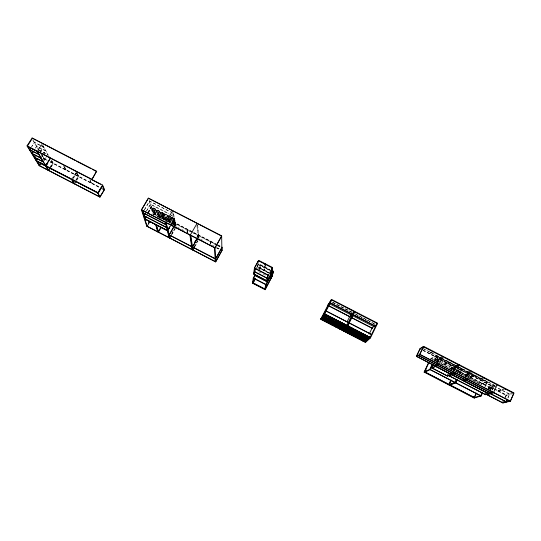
<?xml version="1.0" encoding="UTF-8"?>
<svg xmlns="http://www.w3.org/2000/svg" width="541" height="541" viewBox="0 0 541 541"><rect width="100%" height="100%" fill="white"/><g stroke="black" fill="none" stroke-linecap="round" stroke-linejoin="round"><path stroke-width="0.41" stroke-dasharray="2.71 2.03" d="M257.773 264.583L257.401 266.923L268.613 272.705M257.82 264.63L257.455 266.929L258.05 264.204M258.456 263.332L257.861 267.024L257.097 268.444M268.417 272.887L259.213 268.005L268.444 272.772M259.579 269.371L260.546 264.644L269.81 269.425M259.673 269.689L260.546 264.644M259.849 270.182L260.708 265.239L259.153 268.12M265.259 264.319L264.076 270.351L264.306 269.925L257.685 266.51M265.496 263.88L264.177 270.399L265.3 265.442M505.26 396.627L505.93 395.113L513.193 393.118M505.22 397.669L506.383 394.91L498.288 390.73L498.085 391.184M505.395 397.628L506.39 395.349L495.955 389.96M507.823 398.014L509.5 394.173L493.818 386.078M507.999 397.966L509.676 394.125L496.976 387.572M504.787 388.783L498.18 390.676L497.984 391.129L505.321 389.04M489.882 389.811L491.566 386.01M490.207 389.716L491.897 385.909M490.68 389.29L492.033 386.247L471.17 375.481M490.849 389.243L492.371 385.713L479.847 379.248L479.637 379.701M491.012 389.195L492.364 386.146L471.576 375.42M492.053 389.831L494.095 385.226L470.318 372.959M491.884 390.548L494.264 385.172L470.886 373.168M492.29 389.858L493.987 386.031L496.232 387.187M470.129 377.05L485.439 384.955L486.751 382.014L461.987 369.233L460.648 372.154L469.399 376.671M484.858 386.558L486.914 381.96M485.311 386.788L487.482 381.736L480.415 384.117M487.962 388.431L488.631 386.923L496.313 384.482M488.259 388.715L488.929 387.214L496.807 384.773M488.422 388.668L489.091 387.16L469.933 377.266M488.821 389.195L489.828 386.93L493.575 388.851M488.983 389.148L490.099 386.504L493.771 388.397M489.443 389.385L490.45 387.119L496.516 385.253M483.6 377.922L479.739 379.194L479.536 379.647L484.141 378.125M469.716 377.307L474.626 375.102L469.913 376.874M469.818 377.354L474.728 375.156L470.014 376.921M464.942 376.664L466.66 372.877L470.704 371.275M465.26 376.962L467.147 372.695L455.191 366.528L453.331 370.666M465.409 376.901L467.248 372.742L470.812 371.329M466.214 376.387L467.586 373.358L470.264 372.303M466.572 376.664L468.648 372.093L457.416 366.298M466.721 376.61L468.797 372.032M468.195 375.623L469.23 373.337M468.344 375.569L469.385 373.276M460.046 373.736L462.129 369.172L456.259 371.64M459.147 373.27L461.23 368.712M459.593 373.506L461.906 368.536L458.18 370.118M450.7 369.287L452.235 366.183L442.166 360.982M450.836 369.226L452.235 366.183M451.566 369.631L452.256 368.137L457.409 370.801M452.026 369.868L452.709 368.374L455.238 367.258L453.858 370.274M452.932 369.794L454.318 366.784L450.653 368.414M453.216 369.672L454.602 366.656L458.47 364.965M453.047 370.788L454.778 367.021M453.189 370.727L455.089 366.473L439.082 358.21L437.541 361.577M453.791 370.903L455.522 367.129M454.393 370.375L456.482 365.817L441.152 357.905M454.535 370.315L456.631 365.75M455.123 370.639L443.485 364.627L443.289 365.053L449.111 361.936L443.194 364.999L449.016 361.888M434.869 361.104L436.411 358.014L441.442 360.61M436.729 362.091L438.481 358.331L442.119 356.533M437.277 361.706L438.677 358.71L440.137 359.461M437.412 361.645L438.981 358.156L429.642 353.341L429.432 353.787M437.392 362.693L439.136 358.947L435.715 360.698M437.649 362.565L439.4 358.811L440.814 358.081M437.412 363.484L440.225 357.425L422.122 348.086M437.892 362.659L440.36 357.358M430.859 358.629L436.357 355.356L434.01 360.286M441.071 362.044L435.092 358.953L436.445 356.052L442.416 359.136M434.457 360.516L436.573 355.985L431.346 358.771M432.421 351.657L429.331 353.733L433.03 351.758M256.326 268.106L258.287 264.393L271.027 270.973M257.557 270.06L260.282 265.016L269.932 270M196.823 237.33L198.026 235.213L196.897 225.57M196.856 237.594L198.053 235.484L198.31 237.702M197.262 237.675L198.675 235.031L199.007 238.351M197.675 237.107L198.736 235.2M198.067 237.059L198.865 235.646L197.688 225.218M198.101 237.323L198.892 235.917L199.142 238.135M194.091 246.994L198.026 240.048M194.111 247.122L198.04 240.177M194.902 246.52L198.047 240.955M187.294 232.813L186.997 229.141L187.159 231.994M171.855 232.799L174.243 228.654M171.47 234.388L174.655 228.863M171.504 234.524L175.081 228.316M171.882 234.605L175.467 228.39M167.696 229.58L169.752 226.023M170.165 225.313L173.864 218.916L172.457 212.065M168.582 228.437L173.925 219.213L175.27 225.759M168.948 228.376L174.29 219.139L173.864 218.916M168.948 228.586L170.55 225.82M170.956 225.124L174.56 218.895L151.162 206.824L147.923 212.329M168.183 230.114L170.584 225.962M170.983 225.266L174.587 219.037L151.209 206.98L147.97 212.478M168.224 230.236L170.28 226.686M171.916 223.852L174.385 219.592L170.726 217.705M168.095 217.462L174.587 220.809L174.824 220.41L174.54 219.031L162.936 213.046L163.044 214.851L167.372 217.09M167.73 218.659L174.905 222.358L174.865 220.6L169.813 217.996M174.905 222.358L174.865 220.6M175.216 223.893L175.176 222.148L163.713 216.231L163.477 216.63L163.815 218.003L175.216 223.893L175.176 222.148M173.952 225.509L175.392 223.014L192.664 231.927M174.168 225.327L175.419 223.149L216.955 244.593M175.527 225.401L175.487 223.676L175.527 225.401L166.317 220.647M174.371 225.725L175.582 223.629L175.162 223.413M174.425 226.01L175.636 223.913M168.008 221.168L175.791 225.191L175.561 225.583L166.364 220.836M167.582 221.661L168.846 219.477M167.615 221.81L172.667 213.1M169.096 223.149L173.255 215.967L171.781 215.21M169.13 223.298L173.289 216.116L169.61 214.222M167.013 218.287L163.429 216.441L163.328 214.649L169.096 217.624M165.607 220.282L164.194 219.545L164.092 217.793L167.656 219.632M164.099 219.497L164.329 219.105L153.022 213.262L152.792 213.661L164.099 219.497L162.645 213.391M159.737 217.421L162.219 213.174L163.889 219.957M159.757 218.361L162.841 212.992L151.257 207.02L151.02 207.426M159.798 218.51L162.685 213.56M160.177 218.564L163.064 213.614M146.219 211.335L150.432 204.2L168.839 213.688M146.692 210.774L150.472 204.356L168.873 213.837M148.106 212.471L151.013 207.534L169.996 217.333M148.444 212.39L151.352 207.453L148.856 199.933M148.532 212.687L151.433 207.758M144.427 209.698L149.539 201.042L171.889 212.559M144.474 209.854L149.587 201.205L170.435 211.944M89.63 178.645L91.7 182.926L91.463 183.311L89.813 179.788M72.927 178.232L76.497 172.491L78.601 176.684L78.878 176.298M73.339 178.442L76.464 173.424M75.916 179.855L78.114 176.305L76.085 172.281L72.514 178.023M76.322 180.058L78.519 176.515M76.403 180.227L78.783 176.258M76.727 180.268L78.925 176.724L76.978 172.647M72.352 178.848L76.416 172.322M49.88 167.325L52.545 163.105L50.962 160.305M50.726 166.831L52.95 163.308M53.234 163.057L52.991 163.436L51.179 160.217M50.82 167L53.322 163.105M51.131 167.034L53.349 163.517L51.057 159.189M43.219 161.915L46.141 157.33M41.779 156.734L42.624 155.409M43.043 154.746L45.579 150.77L36.66 146.171L34.962 148.816M41.042 158.243L42.732 155.592M43.152 154.929L45.687 150.953L36.768 146.354L35.077 148.998M47.27 160.501L43.665 158.635L43.943 158.256L41.272 153.678M43.07 160.075L43.963 158.669L41.474 154.415M43.949 160.427L46.032 157.147M46.452 156.491L47.703 154.523L38.884 149.979M37.829 150.013L41.285 144.609M37.275 151.392L41.603 144.636M38.255 150.229L41.718 144.826M40.413 151.608L43.408 146.922L34.381 142.269L31.371 146.949M40.521 151.798L43.517 147.111L34.496 142.459L31.919 146.469M429.642 353.341L432.523 351.711M436.411 358.014L439.874 359.934M435.092 358.953L439.705 361.205M439.082 358.21L442.22 356.587M435.262 360.468L442.011 357.04M455.191 366.528L458.579 365.019M454.886 366.92L458.261 365.425M451.106 368.651L458.369 365.479M456.117 370.876L461.804 368.489L461.608 368.921L457.875 367.001M457.889 370.497L461.703 368.976L469.189 372.837M460.648 372.154L468.087 375.86M466.937 373.148L471.312 371.505M480.672 384.36L487.285 382.176L458.991 367.555M480.854 384.347L487.36 382.189L474.531 375.596M485.439 384.955L468.817 376.238M492.168 386.166L496.895 384.698M498.288 390.73L503.428 389.256M506.187 395.363L513.747 393.388M174.351 219.45L150.973 207.386L153.231 215.223M38.993 150.161L47.804 154.706L41.718 143.933M169.049 217.428L163.281 214.452L162.997 215L151.487 209.063L151.723 208.664L163.233 214.601M169.773 217.8L174.824 220.41M423.691 348.756L440.827 357.662M441.571 358.047L470.136 372.783M352.448 312.455L331.951 301.878L352.434 312.475M354.754 313.638L375.339 324.262L354.734 313.658M436.127 355.755L442.552 359.068M443.295 359.454L458.241 367.17M260.322 265.063L269.587 269.844M440.624 358.095L436.154 355.789L430.798 358.615L438.115 362.396M441.368 358.48L448.814 362.321M448.915 362.375L457.125 366.615M469.94 373.222L474.43 375.542M163.091 215.054L166.696 216.914M169.583 218.402L174.628 221.005M260.688 265.361L269.905 270.115M443.167 359.522L458.105 367.231M458.849 367.616L461.088 368.766M332.472 302.676L351.508 312.495M356.729 315.22L369.983 322.03M372.925 323.552L375.129 324.688M258.267 264.522L269.506 270.317M168.684 218.625L163.666 216.035L163.382 216.583L151.947 210.679L152.183 210.28L163.619 216.184M169.401 218.997L175.135 221.959M423.089 349.953L429.54 353.287M467.248 372.742L469.453 373.885M470.19 374.264L479.739 379.194M422.967 350.331L441.869 360.083M442.606 360.462L457.902 368.36M458.612 368.725L468.607 373.885M422.846 350.399L468.513 373.959M471.319 375.42L492.202 386.2M163.477 216.63L167.061 218.483M167.778 218.855L174.946 222.554M440.874 359.839L457.76 368.556M458.504 368.942L470.427 375.096M193.414 232.312L216.948 244.458M217.678 244.836L220.6 246.344M217.665 244.972L222.067 247.23M167.609 219.443L164.045 217.604L163.767 218.145L152.4 212.275L152.63 211.883L163.997 217.746M168.319 219.808L175.446 223.487M440.597 360.306L452.1 366.25M198.026 235.213L198.865 235.646M168.366 220.004L216.725 244.999M217.441 245.377L221.79 247.629M175.216 223.697L216.731 245.127M217.462 245.506L220.383 247.014M264.407 269.979L268.823 272.258M494.508 388.776L498.18 390.676M163.862 218.192L175.257 224.075M257.421 266.801L270.135 273.361M489.99 386.883L495.211 389.574M494.298 389.243L506.214 395.397M440.448 361.591L459.897 371.633L441.814 362.429M167.257 220.613L164.423 219.152L164.146 219.693L152.846 213.857L153.076 213.458L164.376 219.294M167.96 220.978L175.757 225.002M167.297 220.802L164.471 219.342L164.241 219.741L165.654 220.471M458.146 371.18L469.196 376.888M452.114 368.198L455.062 369.719M458.004 371.241L488.929 387.214M43.943 158.256L47.513 160.102M50.374 161.583L91.612 182.878L91.375 183.264L89.725 179.74M91.7 182.926L100.213 187.321M157.208 216.765L161.705 219.085M171.551 224.17L175.304 226.111M183.967 230.581L176.15 226.544L173.499 213.37M200.528 239.136L204.809 241.347M212.045 245.087L214.189 246.196M217.056 247.67L219.2 248.779M431.055 358.203L439.035 362.328M439.765 362.7L443.39 364.573M455.948 371.065L467.613 377.091M468.438 377.517L480.868 383.934M43.564 158.459L47.175 160.325M50.063 161.82L99.077 187.139M102.019 188.653L104.224 189.796M216.677 247.879L218.909 249.036M430.913 358.548L438.244 362.335M441.172 363.843L455.826 371.417M457.294 372.174L480.117 383.961M50.13 161.962L99.267 187.348M102.087 188.816L104.291 189.952M216.116 247.704L218.977 249.178M441.016 363.877L454.954 371.092M455.752 371.491L467.417 377.517M468.242 377.943L480.706 384.394M258.679 271.738L266.077 275.558M33.454 140.687L39.371 150.804M32.609 139.74L38.959 150.594M41.021 154.063L43.699 158.641M42.949 145.576L48.575 155.558M51.267 160.264L53.079 163.483M63.791 166.351L65.752 170.03L65.995 169.644L63.642 165.228M63.73 165.276L66.083 169.691L65.84 170.077L63.879 166.398M76.741 173.039L78.546 176.643M76.829 173.086L78.634 176.684M149.289 200.156L153.468 214.824M162.841 212.992L164.795 220.681M172.89 212.295L175.92 226.943M174.31 219.436L174.587 220.809M175.791 225.191L176.055 226.496M187.382 232.86L187.091 229.188L187.612 232.461M198.872 238.797L198.506 235.605L198.689 237.952M197.059 223.386L198.446 235.43M210.523 244.295L210.314 241.178L210.246 243.917M210.341 243.964L210.408 241.225L210.611 244.343M163.186 214.405L162.949 214.804L151.426 208.86L151.663 208.461L163.186 214.405M163.571 215.987L163.335 216.393L151.886 210.483L152.122 210.084L163.571 215.987M163.95 217.556L163.72 217.955L152.346 212.079L152.576 211.68L163.95 217.556"/><path stroke-width="0.81" d="M265.259 264.319L265.496 263.88L258.666 260.363L254.432 268.045L253.567 274.01L267.044 280.982L270.879 273.746M271.575 277.405L265.131 289.699L252.512 283.159L253.276 277.979L255.217 274.382M254.872 268.41L254.027 274.118L255.176 271.995M255.196 275.531L267.281 281.787M258.131 262.365L258.382 260.755L272.245 267.903L270.852 273.868M266.625 280.637L267.842 275.112M264.928 289.07L265.016 288.671L265.442 288.887L265.347 289.293L252.586 282.639L253.729 280.529M267.044 280.982L268.329 275.227L254.432 268.045M265.131 289.699L266.246 284.694L273.374 271.264L271.237 270.162M272.427 267.457L270.804 273.827L272.427 267.457L265.597 263.934L265.361 264.366M270.94 277.594L271.257 278.236L271.359 277.81M272.745 271.575L265.814 284.471L264.82 288.975L266.328 286.148M271.967 276.552L273.151 271.677L271.014 270.574M272.008 276.593L273.205 271.683L271.352 270.73M273.374 271.264L272.184 276.147L265.218 289.3L252.573 282.747L252.796 282.334L252.512 283.159M486.474 394.484L502.893 402.977L510.427 401.192L513.822 393.408L423.407 346.774M503.603 400.421L502.603 402.693L509.771 400.989M507.147 399.549L506.146 401.855L490.43 393.726M507.33 399.508L506.322 401.807L490.592 393.679M505.321 389.04L505.524 388.573L497.213 384.286L493.548 392.468L485.581 394.734L448.692 375.65M505.422 389.094L505.625 388.627L513.95 392.922L510.251 401.233L419.694 354.443L423.278 346.849L423.745 347.092M489.192 392.002L488.516 393.523L492.905 392.272M491.539 391.319L490.856 392.854L466.274 380.147M496.895 384.698L497.098 384.238L484.351 377.659L484.141 378.125M482.126 392.678L480.76 395.742L474.308 397.567L474.112 398L424.137 372.1L428.722 362.294M474.112 398L481.213 395.978L482.579 392.915M486.285 392.191L485.284 394.45L488.192 393.618M474.437 397.175L476.08 393.517M474.389 397.567L476.398 393.084M484.033 378.071L484.242 377.604L471.522 371.045L467.803 379.167L463.542 380.742M463.914 378.937L463.224 380.445L467.181 378.977M465.875 378.193L465.186 379.721L453.933 373.899M466.031 378.139L465.334 379.66L454.075 373.845M471.211 371.451L471.421 370.991L459.255 364.715L458.869 365.202M457.267 379.823L455.88 382.866L450.146 385.003M449.158 383.637L450.153 381.459M449.334 384.171L450.998 380.533M451.309 380.093L449.064 385.016L455.434 382.629L456.82 379.593M449.571 384.827L449.774 384.394M456.367 379.356L454.981 382.399L449.267 384.55M448.604 372.864L447.238 375.833L450.856 374.318L451.552 372.81M451.83 372.688L451.14 374.196L454.886 372.627M453.696 371.897L453 373.418L437.635 365.479M453.838 371.836L453.142 373.358L437.77 365.412M442.639 356.715L442.849 356.262L459.147 364.668L455.502 372.81L447.556 376.123L431.698 367.914L433.233 364.823M435.681 364.343L434.984 365.844L438.46 364.14M437.412 363.484L436.709 364.999L418.565 355.62M437.541 363.417L436.837 364.932L418.687 355.552M442.531 356.661L442.748 356.208L433.24 351.305L433.03 351.758M432.922 351.704L433.138 351.251L423.65 346.355L420.222 348.472L416.529 356.303L488.983 393.767M428.844 362.774L424.59 371.877L474.68 397.838L474.876 397.405L472.665 396.255M424.766 371.897L425.442 370.457M426.173 369.834L425.138 372.046L430.223 369.584L432.692 364.296M424.137 372.1L429.777 369.354L432.245 364.066M488.821 393.814L416.414 356.37L419.816 354.369L423.65 346.355M416.414 356.37L419.944 348.904L423.434 346.815M363.167 341.229L368.137 336.394L363.167 341.229L364.032 341.675L369.03 336.854M361.449 340.336L366.358 335.474L361.449 340.336L360.59 339.89L365.466 335.007L360.59 339.89M361.882 340.56L366.805 335.704L361.882 340.56L362.74 341.006L367.691 336.164L362.74 341.006M364.032 341.675L367.231 338.504M364.458 341.898L369.476 337.084L364.458 341.898L365.324 342.345L370.369 337.55L365.324 342.345M369.084 334.182L372.059 328.144L374.805 325.506M320.941 318.811L365.723 342.02L370.565 337.652L377.449 323.626L331.288 299.815M358.007 338.551L362.795 333.628L358.007 338.551L358.866 338.997L363.687 334.088L361.381 336.333M356.289 337.658L361.016 332.708L356.289 337.658L355.423 337.219L360.123 332.248L355.423 337.219M356.715 337.882L361.462 332.938L356.715 337.882L357.574 338.328L362.348 333.398L357.574 338.328M358.866 338.997L359.075 338.578M359.298 339.221L364.134 334.318L359.298 339.221L360.157 339.667L365.019 334.778L360.157 339.667M351.562 335.21L356.127 330.172L351.562 335.21L352.421 335.657L357.013 330.632L352.421 335.657M353.706 336.326L358.345 331.329L353.706 336.326L352.847 335.88L357.459 330.869L352.847 335.88M354.139 336.549L358.791 331.559L354.139 336.549L354.997 336.996L359.684 332.018L358 333.723M354.997 336.996L356.323 335.434M348.553 333.655L353.016 328.563L348.553 333.655L347.694 333.209L352.123 328.103L347.694 333.209M347.268 332.986L351.684 327.873L347.268 332.986L346.409 332.539L350.791 327.413L346.409 332.539M348.986 333.878L353.456 328.793L348.986 333.878L349.844 334.318L354.348 329.253M349.844 334.318L353.273 330.416M350.27 334.541L354.795 329.483L350.27 334.541L351.129 334.987L355.68 329.942L351.129 334.987M343.407 330.984L347.687 325.81L347.471 326.243L343.407 330.984L342.548 330.537L346.801 325.351L346.585 325.783L347.471 326.243M342.115 330.321L346.355 325.121L342.115 330.321L341.263 329.875L345.469 324.661L341.263 329.875M343.988 330.118L343.778 330.537L347.789 325.858L354.686 312.022M343.833 331.207L348.133 326.04L343.833 331.207L344.691 331.653L349.019 326.5L344.691 331.653M354.26 311.684L354.477 311.251L331.552 299.43L327.785 305.401L331.335 299.856M347.342 325.628L354.571 311.305L377.604 323.18L376.637 324.336M345.117 331.876L349.459 326.73L345.117 331.876L345.976 332.316L350.352 327.183L345.976 332.316M336.975 327.65L341.033 322.368L336.975 327.65L336.117 327.21L340.147 321.909L336.117 327.21M338.26 328.319L342.365 323.051L338.26 328.319L337.401 327.873L341.479 322.598L337.401 327.873M338.686 328.543L342.811 323.281L338.686 328.543L339.545 328.982L343.697 323.741L339.545 328.982M339.978 329.205L344.137 323.971L339.978 329.205L340.83 329.652L345.023 324.431M340.83 329.652L341.04 329.232M347.058 321.841L349.689 316.593L351.785 314.03M332.269 325.215L336.164 319.846L332.269 325.215L333.121 325.655L333.337 325.236M333.554 325.878L337.489 320.529L333.554 325.878L334.406 326.324L338.375 320.989L338.159 321.422L337.273 320.962M334.406 326.324L334.615 325.905M334.832 326.541L338.822 321.219L334.832 326.541L335.69 326.987L339.707 321.679L335.69 326.987M330.632 317.526L330.855 317.094L327.136 322.551L327.988 322.997L331.741 317.553L331.518 317.986L330.632 317.526L327.136 322.551M327.988 322.997L328.204 322.578M328.414 323.22L332.181 317.783L328.414 323.22L329.273 323.66L333.067 318.243L329.273 323.66M329.699 323.883L333.506 318.466L329.699 323.883L330.558 324.323L334.392 318.926L330.558 324.323M330.984 324.546L334.838 319.156L334.615 319.589L335.501 320.049L335.718 319.616L331.836 324.992L330.984 324.546L331.193 324.127M331.836 324.992L332.052 324.573M322.862 320.34L326.433 314.808L322.862 320.34L322.01 319.893L322.22 319.481M323.288 320.556L326.872 315.038L323.288 320.556L324.14 321.002L327.758 315.491L324.14 321.002M324.573 321.226L328.198 315.721L327.981 316.154L328.867 316.613L329.084 316.181L325.425 321.665L324.573 321.226L324.783 320.806M325.425 321.665L325.635 321.246M325.851 321.888L329.53 316.411L325.851 321.888L326.71 322.328L330.409 316.87L326.71 322.328M321.584 319.677L325.107 314.125L321.584 319.677L320.725 319.231L328.056 305.002M329.023 303.535L329.246 303.102M321.422 318.947L322.186 317.459M330.26 301.567L330.49 301.121M330.794 300.715L331.011 300.289M331.552 299.43L324.005 314.098L324.891 314.551M272.245 267.903L268.302 275.349L254.419 268.174L258.361 260.884L258.814 261.12M255.954 268.701L254.385 271.697L267.146 278.297M254.737 271.765L253.587 273.895L267.071 280.867M255.65 274.605L253.702 278.202L253.012 282.855L255.291 278.629M256.427 276.519L257.191 275.112M253.546 282.233L255.136 279.298M215.9 257.455L215.115 258.869L215.244 261.546L216.407 259.45M215.528 258.97L222.06 247.102L222.06 250.26L215.663 261.763L146.712 226.05M221.411 247.291L221.837 247.507L221.661 235.91L148.349 198.148L141.458 209.8L146.76 226.185L215.663 261.885L221.884 250.699M215.663 261.885L215.014 247.798L221.661 235.91M215.893 257.212L215.102 258.625L214.574 247.704M194.456 242.469L195.781 240.136M197.269 238.466L192.481 246.912L190.784 235.409M192.914 246.466L197.303 238.73M194.51 247.21L192.934 249.989L192.515 247.169M171.091 235.984L169.894 238.06L169.184 235.092L174.026 226.706M173.965 226.429L169.117 234.821L166.215 222.723M158.087 231.94L160.082 228.498M161.299 227.335L158.499 232.157L156.464 224.934M148.322 223.305L149.532 221.249M149.938 221.458L147.125 226.266L144.799 219.037L145.624 217.624M144.961 213.479L143.696 215.616L166.594 227.457M144.589 214.344L143.744 215.771L166.635 227.605M145.522 216.407L144.278 218.523L167.751 230.662M145.948 216.623L144.704 218.74L141.945 210.179M148.396 198.31L141.505 209.955L215.02 247.934L221.661 236.052L148.349 198.148M144.001 210.422L142.723 212.586L165.891 224.562M102.438 185.773L104.291 189.952L99.95 197.086L97.921 192.697L102.58 185.063L27.287 146.232L31.635 139.497M102.722 185.387L98.07 193.009L36.43 161.13M102.547 185.942L98.137 193.171L36.538 161.306M96.609 171.254L91.869 179.571L96.609 171.254L32.095 138.023L27.05 145.847L39.202 165.647L99.95 197.086M75.848 181.688L74.53 183.818L72.447 179.882M330.436 302.101L328.272 305.53L327.846 305.307M331.667 300.147L324.607 313.99L346.828 325.486L353.8 311.562M50.685 167.744L48.906 170.557L46.479 166.445M46.154 163.903L45.248 165.33L36.964 151.358M50.185 158.405L45.654 165.546L36.105 160.603L37.464 158.466M47.77 163.213L45.965 166.067L48.602 170.516M46.066 166.236L46.972 164.816M39.987 164.079L39.094 165.478L99.875 196.931L104.474 189.519L102.58 185.063M41.285 162.882L39.5 165.688L36.944 161.516M320.725 319.231L324.221 313.665L370.565 337.652M35.537 155.206L34.279 157.174L43.118 161.739M35.226 156.045L34.387 157.35L43.219 161.915M37.877 158.682L36.511 160.812L27.834 146.645M33.265 151.46L31.993 153.441L40.933 158.06M33.38 151.642L32.108 153.624L41.042 158.243M30.512 148.281L29.654 149.62L38.702 154.286M30.627 148.471L29.769 149.81L38.81 154.476M322.01 319.893L325.547 314.348L325.33 314.781L326.216 315.241M333.121 325.655L337.05 320.299L336.833 320.732L335.947 320.279M350.582 316.329L351.542 315.16M342.548 330.537L346.896 325.398M344.847 328.556L346.842 326.216M376.915 323.484L370.118 337.422L368.543 336.725M416.989 356.539L420.161 354.686M442.47 356.749L439.062 364.316L431.698 367.914M424.786 371.451L424.333 371.674L474.829 397.797M432.273 368.09L435.647 366.446M435.904 366.325L439.393 364.62M449.287 375.833L451.782 374.791M452.066 374.676L455.826 373.114M464.151 380.925L468.121 379.464M496.976 384.719L497.274 385.016M487.096 394.673L493.852 392.759M75.037 160.42L32.095 138.023M76.538 161.191L90.773 168.522M92.268 169.292L96.765 171.612M263.467 263.514L265.658 264.644M271.765 267.795L272.218 268.032M458.396 364.965L459.336 365.445M27.05 145.847L91.713 179.22M420.066 348.83L420.526 349.067M27.408 146.428L37.39 151.581M91.47 179.578L100.47 184.224M350.162 313.922L351.67 314.673M221.418 247.548L221.844 247.764L215.534 259.092L168.731 234.74M329.773 303.92L351.461 315.099L350.007 316.864L328.529 305.787M352.292 315.545L374.081 326.778M221.465 250.355L221.884 250.571M328.59 305.692L350.115 316.81M351.609 317.581L372.485 328.367L351.582 317.682M141.458 209.8L215.014 247.798M419.816 354.369L510.427 401.192M142.77 212.741L165.931 224.711M466.119 380.201L490.694 392.901M254.398 271.575L267.173 278.175M435.18 366.21L488.651 393.862M36.213 160.778L97.921 192.697M486.636 394.436L503.069 402.937M448.083 375.19L485.744 394.687M255.907 275.896L266.571 281.415M167.71 230.507L167.284 230.29L165.336 222.263M144.325 218.672L167.784 230.804M144.373 218.814L167.818 230.946M431.819 367.853L447.691 376.069M347.714 325.946L361.848 333.263M363.336 334.034L367.055 335.954M326.656 315.471L327.542 315.924M329.307 316.843L330.193 317.296M331.964 318.216L332.85 318.669M333.29 318.899L334.176 319.359M338.605 321.652L339.491 322.111M339.931 322.341L340.816 322.801M341.263 323.024L342.149 323.484M342.588 323.714L343.481 324.174M343.92 324.404L344.806 324.864M345.253 325.094L346.139 325.554M347.917 326.473L348.803 326.933M349.243 327.163L350.135 327.623M350.575 327.853L351.467 328.313M351.907 328.543L352.8 329.002M353.246 329.232L354.132 329.692M354.578 329.922L355.464 330.382M355.91 330.612L356.796 331.072M357.243 331.302L358.135 331.761M358.575 331.991L359.467 332.451M359.914 332.681L360.8 333.141M361.246 333.371L362.139 333.831M362.578 334.061L363.471 334.521M363.917 334.757L364.81 335.217M365.249 335.447L366.142 335.907M366.588 336.137L367.481 336.597M367.927 336.827L368.813 337.293M369.26 337.523L370.152 337.983M253.276 277.979L266.246 284.694M429.777 369.354L481.213 395.978M253.688 278.317L265.787 284.58M430.102 369.645L454.846 382.453M455.738 382.92L480.604 395.789M168.697 234.605L215.528 258.848M320.996 318.73L365.804 341.946M45.66 166.026L48.095 170.138M37.275 151.392L45.762 165.715L50.286 158.581L49.38 156.978M71.946 179.504L74.205 183.764M71.622 179.456L73.718 183.399M97.725 192.954L99.47 196.721M155.612 224.495L157.668 231.724M156.038 224.711L158.121 232.075M167.352 230.567L169.069 237.627M169.516 237.979L165.742 222.344L172.579 210.774M189.898 234.956L191.636 246.48M191.676 246.737L192.102 249.563M192.535 249.901L190.317 235.037L197.059 223.386M221.837 247.636L221.837 250.659M330.281 302.892L352.441 314.328L330.281 302.892M326.128 311.028L348.343 322.517L326.128 311.028M353.327 314.788L375.589 326.277L353.327 314.788M349.229 322.977L371.545 334.521L349.229 322.977"/></g></svg>
